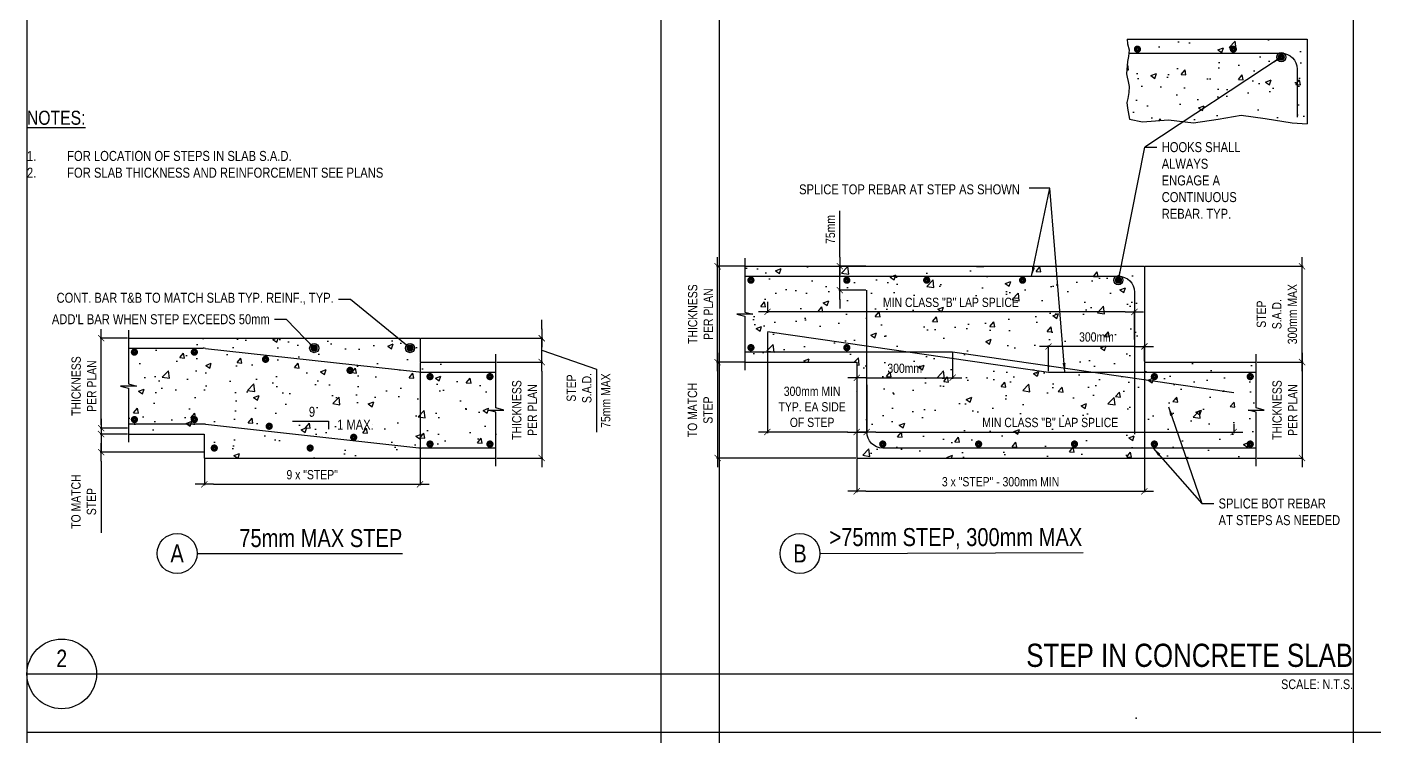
# Model space of a CAD drawing. Header units: millimetres. Extents: x 2010 to 89904, y -16050 to 57150.
# Drawn here: x 2250 to 36939, y 2150 to 20403 of the extents above; entities that cross this region are included whole.
import ezdxf
from ezdxf.enums import TextEntityAlignment as Align

# ---------------------------------------------------------------- set-up
doc = ezdxf.new("R2010")
doc.units = ezdxf.units.MM
doc.layers.add('NPLT-JLA', color=193, linetype='Continuous', plot=False)
for name, color, linetype in [('S-G-BREK', 2, 'Continuous'), ('S-G-DIMS', 1, 'Continuous'), ('S-G-HATCH', 1, 'Continuous'), ('S-G-LEDR', 2, 'Continuous'), ('S-G-MEDM', 3, 'Continuous'), ('S-G-STTL', 4, 'Continuous'), ('S-G-TEXT', 3, 'Continuous'), ('S-G-THCK', 6, 'Continuous'), ('S-G-TITL', 7, 'Continuous'), ('S-G-TITLREF', 4, 'Continuous'), ('S-LOCI-REBAR-1', 4, 'Continuous')]:
    doc.layers.add(name, color=color, linetype=linetype)
doc.styles.add('ARIAL', font='arial.ttf', dxfattribs={"width": 0.8})
doc.dimstyles.new('ARIALDIMS', dxfattribs={"dimscale": 12, "dimtxt": 20, "dimasz": 19.5, "dimexe": 2.25, "dimexo": 1.75, "dimgap": 10, "dimtad": 1, "dimzin": 3, "dimdsep": 46, "dimtxsty": 'ARIAL', "dimblk1": 'nyatick', "dimblk2": 'nyatick', "dimsah": 1, "dimcen": 2.25, "dimclrd": 1, "dimclre": 1, "dimclrt": 2, "dimadec": 0, "dimazin": 0, "dimtfac": 1, "dimtmove": 0, "dimatfit": 3, "dimfxl": 1, "dimfrac": 2, "dimtolj": 1, "dimtzin": 0, "dimarcsym": 0})

# ---------------------------------------------------------------- blocks, each defined once
blk = doc.blocks.new('nyatick')
at = {"layer": 'S-G-DIMS'}
blk.add_line((-1.01, 0), (1, 0), dxfattribs=at)
at = {"layer": 'S-G-DIMS', "const_width": 0.08}
blk.add_lwpolyline([(0.34, 0.34), (-0.34, -0.34)], dxfattribs=at)
blk = doc.blocks.new('*D553')
at = {"layer": 'Defpoints', "color": 0, "transparency": 16777216}
for p in [(21318, 12563), (23619, 11775), (21318, 9976)]:
    blk.add_point(p, dxfattribs=at)
at = {"layer": 'S-G-DIMS', "color": 1, "lineweight": -2, "transparency": 16777216}
for p, q in [((21318, 12542), (21318, 9949)), ((23619, 11754), (23619, 9949)), ((23385, 9976), (21552, 9976))]:
    blk.add_line(p, q, dxfattribs=at)
at = {"layer": 'S-G-DIMS', "color": 1, "lineweight": -2, "transparency": 16777216, "xscale": 234, "yscale": 234, "zscale": 234, "rotation": 180}
blk.add_blockref('nyatick', (21318, 9976), dxfattribs=at)
at = {"layer": 'S-G-DIMS', "color": 1, "lineweight": -2, "transparency": 16777216, "xscale": 234, "yscale": 234, "zscale": 234}
blk.add_blockref('nyatick', (23619, 9976), dxfattribs=at)
at = {"layer": 'S-G-DIMS', "color": 2, "transparency": 16777216, "insert": (22469, 10623), "char_height": 240, "attachment_point": 5, "style": 'ARIAL'}
blk.add_mtext('\\A1;300mm MIN\\PTYP. EA SIDE\\POF STEP', dxfattribs=at)
blk = doc.blocks.new('*D554')
at = {"layer": 'Defpoints', "color": 0, "transparency": 16777216}
for p in [(33905, 11775), (33905, 9307), (35084, 9307)]:
    blk.add_point(p, dxfattribs=at)
at = {"layer": 'S-G-DIMS', "color": 1, "lineweight": -2, "transparency": 16777216}
for p, q in [((33926, 11775), (35111, 11775)), ((35084, 11541), (35084, 9541)), ((33926, 9307), (35111, 9307))]:
    blk.add_line(p, q, dxfattribs=at)
at = {"layer": 'S-G-DIMS', "color": 1, "lineweight": -2, "transparency": 16777216, "xscale": 234, "yscale": 234, "zscale": 234}
for p, rotation in [((35084, 11775), 90), ((35084, 9307), 270)]:
    blk.add_blockref('nyatick', p, dxfattribs=dict(at, rotation=rotation))
at = {"layer": 'S-G-DIMS', "color": 2, "transparency": 16777216, "insert": (34642, 10541), "char_height": 240, "attachment_point": 5, "rotation": 90, "style": 'ARIAL'}
blk.add_mtext('\\A1;THICKNESS\\PPER PLAN', dxfattribs=at)
blk = doc.blocks.new('*D555')
at = {"layer": 'Defpoints', "color": 0, "transparency": 16777216}
for p in [(20035, 14244), (20739, 14244), (20739, 11775)]:
    blk.add_point(p, dxfattribs=at)
at = {"layer": 'S-G-DIMS', "color": 1, "lineweight": -2, "transparency": 16777216}
for p, q in [((20718, 14244), (20008, 14244)), ((20035, 12009), (20035, 14010)), ((20718, 11775), (20008, 11775))]:
    blk.add_line(p, q, dxfattribs=at)
at = {"layer": 'S-G-DIMS', "color": 1, "lineweight": -2, "transparency": 16777216, "xscale": 234, "yscale": 234, "zscale": 234}
for p, rotation in [((20035, 14244), 90), ((20035, 11775), 270)]:
    blk.add_blockref('nyatick', p, dxfattribs=dict(at, rotation=rotation))
at = {"layer": 'S-G-DIMS', "color": 2, "transparency": 16777216, "insert": (19593, 13010), "char_height": 240, "attachment_point": 5, "rotation": 90, "style": 'ARIAL'}
blk.add_mtext('\\A1;THICKNESS\\PPER PLAN', dxfattribs=at)
blk = doc.blocks.new('*D562')
at = {"layer": 'Defpoints', "color": 0, "transparency": 16777216}
for p in [(31025, 14244), (35084, 14244), (33905, 11775)]:
    blk.add_point(p, dxfattribs=at)
at = {"layer": 'S-G-DIMS', "color": 1, "lineweight": -2, "transparency": 16777216}
for p, q in [((31046, 14244), (35111, 14244)), ((35084, 12009), (35084, 14010)), ((33926, 11775), (35111, 11775))]:
    blk.add_line(p, q, dxfattribs=at)
at = {"layer": 'S-G-DIMS', "color": 1, "lineweight": -2, "transparency": 16777216, "xscale": 234, "yscale": 234, "zscale": 234}
for p, rotation in [((35084, 14244), 90), ((35084, 11775), 270)]:
    blk.add_blockref('nyatick', p, dxfattribs=dict(at, rotation=rotation))
at = {"layer": 'S-G-DIMS', "color": 2, "transparency": 16777216, "insert": (34437, 13010), "char_height": 240, "attachment_point": 5, "rotation": 90, "style": 'ARIAL'}
blk.add_mtext('\\A1;STEP\\PS.A.D.\\P300mm MAX', dxfattribs=at)
blk = doc.blocks.new('*D563')
at = {"layer": 'Defpoints', "color": 0, "transparency": 16777216}
for p in [(20739, 11775), (20035, 9307), (23619, 9307)]:
    blk.add_point(p, dxfattribs=at)
at = {"layer": 'S-G-DIMS', "color": 1, "lineweight": -2, "transparency": 16777216}
for p, q in [((20718, 11775), (20008, 11775)), ((20035, 11541), (20035, 9541)), ((23598, 9307), (20008, 9307))]:
    blk.add_line(p, q, dxfattribs=at)
at = {"layer": 'S-G-DIMS', "color": 1, "lineweight": -2, "transparency": 16777216, "xscale": 234, "yscale": 234, "zscale": 234}
for p, rotation in [((20035, 11775), 90), ((20035, 9307), 270)]:
    blk.add_blockref('nyatick', p, dxfattribs=dict(at, rotation=rotation))
at = {"layer": 'S-G-DIMS', "color": 2, "transparency": 16777216, "insert": (19589, 10541), "char_height": 240, "attachment_point": 5, "rotation": 90, "style": 'ARIAL'}
blk.add_mtext('\\A1;TO MATCH\\PSTEP', dxfattribs=at)
blk = doc.blocks.new('*D564')
at = {"layer": 'Defpoints', "color": 0, "transparency": 16777216}
for p in [(31025, 11775), (23619, 9307), (31025, 8451)]:
    blk.add_point(p, dxfattribs=at)
at = {"layer": 'S-G-DIMS', "color": 1, "lineweight": -2, "transparency": 16777216}
for p, q in [((31025, 11754), (31025, 8424)), ((23619, 9286), (23619, 8424)), ((23853, 8451), (30791, 8451))]:
    blk.add_line(p, q, dxfattribs=at)
at = {"layer": 'S-G-DIMS', "color": 1, "lineweight": -2, "transparency": 16777216, "xscale": 234, "yscale": 234, "zscale": 234, "rotation": 180}
blk.add_blockref('nyatick', (23619, 8451), dxfattribs=at)
at = {"layer": 'S-G-DIMS', "color": 1, "lineweight": -2, "transparency": 16777216, "xscale": 234, "yscale": 234, "zscale": 234}
blk.add_blockref('nyatick', (31025, 8451), dxfattribs=at)
at = {"layer": 'S-G-DIMS', "color": 2, "transparency": 16777216, "insert": (27322, 8695), "char_height": 240, "attachment_point": 5, "style": 'ARIAL'}
blk.add_mtext('\\A1;3 x "STEP" - 300mm MIN', dxfattribs=at)
blk = doc.blocks.new('*D565')
at = {"layer": 'Defpoints', "color": 0, "transparency": 16777216}
for p in [(21318, 13352), (21318, 13068), (30768, 12341)]:
    blk.add_point(p, dxfattribs=at)
at = {"layer": 'S-G-DIMS', "color": 1, "lineweight": -2, "transparency": 16777216}
for p, q in [((21318, 13331), (21318, 13041)), ((30534, 13068), (21552, 13068)), ((30768, 12362), (30768, 13095))]:
    blk.add_line(p, q, dxfattribs=at)
at = {"layer": 'S-G-DIMS', "color": 1, "lineweight": -2, "transparency": 16777216, "xscale": 234, "yscale": 234, "zscale": 234, "rotation": 180}
blk.add_blockref('nyatick', (21318, 13068), dxfattribs=at)
at = {"layer": 'S-G-DIMS', "color": 1, "lineweight": -2, "transparency": 16777216, "xscale": 234, "yscale": 234, "zscale": 234}
blk.add_blockref('nyatick', (30768, 13068), dxfattribs=at)
at = {"layer": 'S-G-DIMS', "color": 2, "transparency": 16777216, "insert": (26043, 13312), "char_height": 240, "attachment_point": 5, "style": 'ARIAL'}
blk.add_mtext('\\A1;MIN CLASS "B" LAP SPLICE', dxfattribs=at)
blk = doc.blocks.new('*D566')
at = {"layer": 'Defpoints', "color": 0, "transparency": 16777216}
for p in [(23876, 11210), (33326, 10198), (33326, 9976)]:
    blk.add_point(p, dxfattribs=at)
at = {"layer": 'S-G-DIMS', "color": 1, "lineweight": -2, "transparency": 16777216}
for p, q in [((23876, 11189), (23876, 9949)), ((33326, 10177), (33326, 9949)), ((24110, 9976), (33092, 9976))]:
    blk.add_line(p, q, dxfattribs=at)
at = {"layer": 'S-G-DIMS', "color": 1, "lineweight": -2, "transparency": 16777216, "xscale": 234, "yscale": 234, "zscale": 234, "rotation": 180}
blk.add_blockref('nyatick', (23876, 9976), dxfattribs=at)
at = {"layer": 'S-G-DIMS', "color": 1, "lineweight": -2, "transparency": 16777216, "xscale": 234, "yscale": 234, "zscale": 234}
blk.add_blockref('nyatick', (33326, 9976), dxfattribs=at)
at = {"layer": 'S-G-DIMS', "color": 2, "transparency": 16777216, "insert": (28601, 10220), "char_height": 240, "attachment_point": 5, "style": 'ARIAL'}
blk.add_mtext('\\A1;MIN CLASS "B" LAP SPLICE', dxfattribs=at)
blk = doc.blocks.new('*D567')
at = {"layer": 'Defpoints', "color": 0, "transparency": 16777216}
for p in [(26088, 12032), (23619, 11775), (26088, 11372)]:
    blk.add_point(p, dxfattribs=at)
at = {"layer": 'S-G-DIMS', "color": 1, "lineweight": -2, "transparency": 16777216}
for p, q in [((26088, 12011), (26088, 11345)), ((23619, 11754), (23619, 11345)), ((23853, 11372), (25854, 11372))]:
    blk.add_line(p, q, dxfattribs=at)
at = {"layer": 'S-G-DIMS', "color": 1, "lineweight": -2, "transparency": 16777216, "xscale": 234, "yscale": 234, "zscale": 234, "rotation": 180}
blk.add_blockref('nyatick', (23619, 11372), dxfattribs=at)
at = {"layer": 'S-G-DIMS', "color": 1, "lineweight": -2, "transparency": 16777216, "xscale": 234, "yscale": 234, "zscale": 234}
blk.add_blockref('nyatick', (26088, 11372), dxfattribs=at)
at = {"layer": 'S-G-DIMS', "color": 2, "transparency": 16777216, "insert": (24854, 11615), "char_height": 240, "attachment_point": 5, "style": 'ARIAL'}
blk.add_mtext('\\A1;300mm', dxfattribs=at)
blk = doc.blocks.new('*D568')
at = {"layer": 'Defpoints', "color": 0, "transparency": 16777216}
for p in [(28557, 12179), (28557, 11518), (31025, 11775)]:
    blk.add_point(p, dxfattribs=at)
at = {"layer": 'S-G-DIMS', "color": 1, "lineweight": -2, "transparency": 16777216}
for p, q in [((28557, 11539), (28557, 12206)), ((30791, 12179), (28791, 12179)), ((31025, 11796), (31025, 12206))]:
    blk.add_line(p, q, dxfattribs=at)
at = {"layer": 'S-G-DIMS', "color": 1, "lineweight": -2, "transparency": 16777216, "xscale": 234, "yscale": 234, "zscale": 234, "rotation": 180}
blk.add_blockref('nyatick', (28557, 12179), dxfattribs=at)
at = {"layer": 'S-G-DIMS', "color": 1, "lineweight": -2, "transparency": 16777216, "xscale": 234, "yscale": 234, "zscale": 234}
blk.add_blockref('nyatick', (31025, 12179), dxfattribs=at)
at = {"layer": 'S-G-DIMS', "color": 2, "transparency": 16777216, "insert": (29791, 12421), "char_height": 240, "attachment_point": 5, "style": 'ARIAL'}
blk.add_mtext('\\A1;300mm', dxfattribs=at)
blk = doc.blocks.new('*D569')
at = {"layer": 'Defpoints', "color": 0, "transparency": 16777216}
for p in [(23182, 14244), (23876, 14244), (23876, 13627)]:
    blk.add_point(p, dxfattribs=at)
at = {"layer": 'S-G-DIMS', "color": 1, "lineweight": -2, "transparency": 16777216}
for p, q in [((23182, 14478), (23182, 15667)), ((23855, 14244), (23155, 14244)), ((23182, 13627), (23182, 14244)), ((23855, 13627), (23155, 13627)), ((23182, 13393), (23182, 13159))]:
    blk.add_line(p, q, dxfattribs=at)
at = {"layer": 'S-G-DIMS', "color": 1, "lineweight": -2, "transparency": 16777216, "xscale": 234, "yscale": 234, "zscale": 234}
for p, rotation in [((23182, 14244), 270), ((23182, 13627), 90)]:
    blk.add_blockref('nyatick', p, dxfattribs=dict(at, rotation=rotation))
at = {"layer": 'S-G-DIMS', "color": 2, "transparency": 16777216, "insert": (22940, 15190), "char_height": 240, "attachment_point": 5, "rotation": 90, "style": 'ARIAL'}
blk.add_mtext('\\A1;75mm', dxfattribs=at)
blk = doc.blocks.new('*D570')
at = {"layer": 'Defpoints', "color": 0, "transparency": 16777216}
for p in [(14327, 11775), (14327, 9307), (15505, 9307)]:
    blk.add_point(p, dxfattribs=at)
at = {"layer": 'S-G-DIMS', "color": 1, "lineweight": -2, "transparency": 16777216}
for p, q in [((14348, 11775), (15532, 11775)), ((15505, 11541), (15505, 9541)), ((14348, 9307), (15532, 9307))]:
    blk.add_line(p, q, dxfattribs=at)
at = {"layer": 'S-G-DIMS', "color": 1, "lineweight": -2, "transparency": 16777216, "xscale": 234, "yscale": 234, "zscale": 234}
for p, rotation in [((15505, 11775), 90), ((15505, 9307), 270)]:
    blk.add_blockref('nyatick', p, dxfattribs=dict(at, rotation=rotation))
at = {"layer": 'S-G-DIMS', "color": 2, "transparency": 16777216, "insert": (15063, 10541), "char_height": 240, "attachment_point": 5, "rotation": 90, "style": 'ARIAL'}
blk.add_mtext('\\A1;THICKNESS\\PPER PLAN', dxfattribs=at)
blk = doc.blocks.new('*D571')
at = {"layer": 'Defpoints', "color": 0, "transparency": 16777216}
for p in [(4160, 12392), (4863, 12392), (4863, 9924)]:
    blk.add_point(p, dxfattribs=at)
at = {"layer": 'S-G-DIMS', "color": 1, "lineweight": -2, "transparency": 16777216}
for p, q in [((4842, 12392), (4133, 12392)), ((4160, 10158), (4160, 12158)), ((4842, 9924), (4133, 9924))]:
    blk.add_line(p, q, dxfattribs=at)
at = {"layer": 'S-G-DIMS', "color": 1, "lineweight": -2, "transparency": 16777216, "xscale": 234, "yscale": 234, "zscale": 234}
for p, rotation in [((4160, 12392), 90), ((4160, 9924), 270)]:
    blk.add_blockref('nyatick', p, dxfattribs=dict(at, rotation=rotation))
at = {"layer": 'S-G-DIMS', "color": 2, "transparency": 16777216, "insert": (3717, 11158), "char_height": 240, "attachment_point": 5, "rotation": 90, "style": 'ARIAL'}
blk.add_mtext('\\A1;THICKNESS\\PPER PLAN', dxfattribs=at)
blk = doc.blocks.new('*D572')
at = {"layer": 'Defpoints', "color": 0, "transparency": 16777216}
for p in [(12372, 12392), (15505, 12392), (14327, 11775)]:
    blk.add_point(p, dxfattribs=at)
at = {"layer": 'S-G-DIMS', "color": 1, "lineweight": -2, "transparency": 16777216}
for p, q in [((15505, 12626), (15505, 12860)), ((12393, 12392), (15532, 12392)), ((15505, 11775), (15505, 12392)), ((15505, 11775), (15505, 12392)), ((15505, 12084), (16914, 11598)), ((14348, 11775), (15532, 11775)), ((15505, 11541), (15505, 11307)), ((16914, 11598), (16914, 9972))]:
    blk.add_line(p, q, dxfattribs=at)
at = {"layer": 'S-G-DIMS', "color": 1, "lineweight": -2, "transparency": 16777216, "xscale": 234, "yscale": 234, "zscale": 234}
for p, rotation in [((15505, 12392), 270), ((15505, 11775), 90)]:
    blk.add_blockref('nyatick', p, dxfattribs=dict(at, rotation=rotation))
at = {"layer": 'S-G-DIMS', "color": 2, "transparency": 16777216, "char_height": 240, "attachment_point": 5, "rotation": 90, "style": 'ARIAL'}
for s, insert in [('\\A1;STEP\\PS.A.D.', (16468, 11108)), ('\\A1;75mm MAX', (17156, 10785))]:
    blk.add_mtext(s, dxfattribs=dict(at, insert=insert))
blk = doc.blocks.new('*D573')
at = {"layer": 'Defpoints', "color": 0, "transparency": 16777216}
for p in [(4863, 10076), (4160, 9459), (6818, 9459)]:
    blk.add_point(p, dxfattribs=at)
at = {"layer": 'S-G-DIMS', "color": 1, "lineweight": -2, "transparency": 16777216}
for p, q in [((4160, 10310), (4160, 10544)), ((4842, 10076), (4133, 10076)), ((4160, 10076), (4160, 9459)), ((6797, 9459), (4133, 9459)), ((4160, 9225), (4160, 7378))]:
    blk.add_line(p, q, dxfattribs=at)
at = {"layer": 'S-G-DIMS', "color": 1, "lineweight": -2, "transparency": 16777216, "xscale": 234, "yscale": 234, "zscale": 234}
for p, rotation in [((4160, 10076), 270), ((4160, 9459), 90)]:
    blk.add_blockref('nyatick', p, dxfattribs=dict(at, rotation=rotation))
at = {"layer": 'S-G-DIMS', "color": 2, "transparency": 16777216, "insert": (3713, 8185), "char_height": 240, "attachment_point": 5, "rotation": 90, "style": 'ARIAL'}
blk.add_mtext('\\A1;TO MATCH\\PSTEP', dxfattribs=at)
blk = doc.blocks.new('*D574')
at = {"layer": 'Defpoints', "color": 0, "transparency": 16777216}
for p in [(12372, 11775), (6818, 9307), (12372, 8633)]:
    blk.add_point(p, dxfattribs=at)
at = {"layer": 'S-G-DIMS', "color": 1, "lineweight": -2, "transparency": 16777216}
for p, q in [((12372, 11754), (12372, 8606)), ((6818, 9286), (6818, 8606)), ((7052, 8633), (12138, 8633))]:
    blk.add_line(p, q, dxfattribs=at)
at = {"layer": 'S-G-DIMS', "color": 1, "lineweight": -2, "transparency": 16777216, "xscale": 234, "yscale": 234, "zscale": 234, "rotation": 180}
blk.add_blockref('nyatick', (6818, 8633), dxfattribs=at)
at = {"layer": 'S-G-DIMS', "color": 1, "lineweight": -2, "transparency": 16777216, "xscale": 234, "yscale": 234, "zscale": 234}
blk.add_blockref('nyatick', (12372, 8633), dxfattribs=at)
at = {"layer": 'S-G-DIMS', "color": 2, "transparency": 16777216, "insert": (9595, 8877), "char_height": 240, "attachment_point": 5, "style": 'ARIAL'}
blk.add_mtext('\\A1;9 x "STEP"', dxfattribs=at)

msp = doc.modelspace()

# ---------------------------------------------------------------- hatches: boundary and pattern name
at = {"layer": 'S-G-HATCH'}
h = msp.add_hatch(dxfattribs=at)
h.set_pattern_fill('AR-CONC', color=256, scale=205.722892)
h.set_pattern_definition([(50, (-21370.6, -289780.3), (1475.5684, -129.0955), [154.292, -1697.214]), (355, (-21370.6, -289780.3), (-285.443, 1547.4314), [123.434, -1357.771]), (100.45144, (-21247.6, -289791.1), (1190.125, 1418.336), [131.128, -1442.41]), (46.1842, (-21370.6, -289368.9), (2195.56, -340.511), [231.438, -2545.82]), (96.6356, (-21187.6, -289397.3), (1922.814, 2003.985), [196.692, -2163.616]), (351.1842, (-21370.6, -289369), (1922.814, 2003.985), [185.15, -2036.657]), (21, (-21164.9, -289471.8), (1227.9744, -828.279), [154.292, -1697.214]), (326, (-21164.9, -289471.8), (500.555, 1491.8), [123.434, -1357.771]), (71.45144, (-21062.5, -289540.8), (1728.53, 663.5204), [131.128, -1442.41]), (37.5, (-21370.6, -289780.35), (25.0156, 684.8389), [0, -1341.3133, 0, -1378.3434, 0, -1362.9142]), (7.5, (-21370.6, -289780.35), (541.1943, 811.3952), [0, -785.8614, 0, -1310.4548, 0, -519.4503]), (327.5, (-21829.35, -289780.35), (1098.19495, -46.4005), [0, -514.3072, 0, -1604.6386, 0, -2129.232]), (317.5, (-22035.1, -289780.3), (1199.7475, 205.939), [0, -668.5994, 0, -1065.6446, 0, -1512.0633])])
h.paths.add_polyline_path([(35218.483, 20087.811), (30811.707, 20087.811), (30811.707, 19868.188, -0.656476532), (30898.302, 19830.658, -0.656476532), (30811.707, 19793.127), (30811.707, 17994.471), (30978.297, 17957.279), (31645.72, 18016.094), (32288.976, 17936.451), (32926.542, 18033.16), (33518.564, 18129.87), (34139.051, 18044.538), (34833.54, 17936.451), (35218.483, 17912.83)])
h.paths.add_polyline_path([(33264.116, 19830.658, -1), (33366.977, 19830.658, -1)], flags=16)
h.paths.add_polyline_path([(34601.314, 19624.935, -1), (34498.453, 19624.935, -1)], flags=16)
h.paths.add_polyline_path([(30811.707, 20087.811), (30584.221, 20087.811), (30586.852, 19970.108), (30636.673, 19813.634), (30625.936, 19727.796), (30811.707, 19727.796), (30811.707, 19793.127, -0.207382032), (30795.441, 19830.658, -0.207382032), (30811.707, 19868.188)])
h.paths.add_polyline_path([(30811.707, 19727.796), (30625.936, 19727.796), (30615.322, 19642.935), (30586.852, 19511.354), (30565.5, 19194.849), (30579.734, 19109.499), (30608.204, 18995.7), (30629.555, 18867.675), (30622.437, 18718.313), (30601.086, 18565.395), (30576.177, 18455.151), (30593.97, 18309.346), (30643.789, 18031.96), (30811.707, 17994.471)])
h = msp.add_hatch(dxfattribs=at)
h.set_pattern_fill('AR-CONC', color=256, scale=205.722892)
h.set_pattern_definition([(50, (-16252, -295624.2), (1475.5684, -129.0955), [154.292, -1697.214]), (355, (-16252, -295624.2), (-285.443, 1547.4314), [123.434, -1357.771]), (100.45144, (-16129, -295634.9), (1190.125, 1418.336), [131.128, -1442.41]), (46.1842, (-16252, -295212.7), (2195.56, -340.511), [231.438, -2545.82]), (96.6356, (-16069, -295241), (1922.814, 2003.985), [196.692, -2163.616]), (351.1842, (-16252, -295212.7), (1922.814, 2003.985), [185.15, -2036.657]), (21, (-16046.3, -295315.6), (1227.9744, -828.279), [154.292, -1697.214]), (326, (-16046.3, -295315.6), (500.555, 1491.8), [123.434, -1357.771]), (71.45144, (-15943.9, -295384.6), (1728.53, 663.5204), [131.128, -1442.41]), (37.5, (-16252, -295624.17), (25.0156, 684.8389), [0, -1341.3133, 0, -1378.3434, 0, -1362.9142]), (7.5, (-16252, -295624.2), (541.1943, 811.3952), [0, -785.8614, 0, -1310.4548, 0, -519.4503]), (327.5, (-16710.74, -295624.17), (1098.19495, -46.4005), [0, -514.3072, 0, -1604.6386, 0, -2129.232]), (317.5, (-16916.5, -295624.2), (1199.7475, 205.939), [0, -668.5994, 0, -1065.6446, 0, -1512.0633])])
h.paths.add_polyline_path([(20739.095, 14243.986), (20739.095, 13064.772), (20944.818, 13009.649), (20533.372, 13009.649), (20739.095, 12954.526), (20739.095, 11775.312), (23619.215, 11775.312), (23619.215, 9306.637), (33905.36, 9306.637), (33905.36, 10485.851), (33699.637, 10540.974), (34111.083, 10540.974), (33905.36, 10596.098), (33905.36, 11775.312), (31025.239, 11775.312), (31025.239, 14243.986)])
h.paths.add_polyline_path([(25436.434, 13883.971, -0.5), (25402.147, 13883.971, -1)], flags=16)
h.paths.add_polyline_path([(27905.109, 13883.971, -0.5), (27870.822, 13883.971, -1)], flags=16)
h.paths.add_polyline_path([(23379.205, 13883.971, -0.5), (23344.918, 13883.971, -1)], flags=16)
h.paths.add_polyline_path([(23379.205, 12148.184, -1), (23344.918, 12148.184, -2.618033989)], flags=16)
h.paths.add_polyline_path([(26739.346, 9666.652, -0.5), (26773.633, 9666.652, -1)], flags=16)
h.paths.add_polyline_path([(24270.671, 9666.652, -0.5), (24304.958, 9666.652, -1)], flags=16)
h.paths.add_polyline_path([(30373.783, 13883.971, -0.5), (30339.496, 13883.971, -1)], flags=16)
h.paths.add_polyline_path([(29208.02, 9666.652, -0.5), (29242.308, 9666.652, -1)], flags=16)
h.paths.add_polyline_path([(20910.53, 13883.971, -0.5), (20876.243, 13883.971, -1)], flags=16)
h.paths.add_polyline_path([(20876.243, 12148.184, -1), (20893.387, 12148.184, -3.732050808)], flags=16)
h.paths.add_polyline_path([(31299.536, 11402.439, -1), (31282.393, 11402.439, -3.732050808)], flags=16)
h.paths.add_polyline_path([(31265.249, 9666.652, -0.5), (31299.536, 9666.652, -1)], flags=16)
h.paths.add_polyline_path([(33733.924, 11402.439, -1), (33768.211, 11402.439, -1), (33751.068, 11402.439, -3.732050808), (33785.355, 11402.439, -1)], flags=16)
h.paths.add_polyline_path([(33733.924, 9666.652, -0.5), (33768.211, 9666.652, -1)], flags=16)
h = msp.add_hatch(dxfattribs=at)
h.set_pattern_fill('AR-CONC', color=256, scale=205.722892)
h.set_pattern_definition([(50, (-157718.1, -177779.2), (1475.5684, -129.0955), [154.292, -1697.214]), (355, (-157718.1, -177779.2), (-285.443, 1547.431), [123.434, -1357.771]), (100.45144, (-157595.2, -177790), (1190.125, 1418.336), [131.128, -1442.41]), (46.1842, (-157718.1, -177367.8), (2195.56, -340.511), [231.438, -2545.82]), (96.6356, (-157535.2, -177396.1), (1922.814, 2003.985), [196.692, -2163.616]), (351.1842, (-157718.1, -177367.8), (1922.814, 2003.985), [185.15, -2036.657]), (21, (-157512.4, -177470.6), (1227.9744, -828.279), [154.292, -1697.214]), (326, (-157512.4, -177470.6), (500.555, 1491.8), [123.434, -1357.771]), (71.45144, (-157410.1, -177539.7), (1728.53, 663.5204), [131.128, -1442.41]), (37.5, (-157718.14, -177779.2), (25.0156, 684.8389), [0, -1341.3133, 0, -1378.3434, 0, -1362.9142]), (7.5, (-157718.14, -177779.2), (541.1943, 811.3952), [0, -785.8614, 0, -1310.4548, 0, -519.4503]), (327.5, (-158176.9, -177779.2), (1098.195, -46.4005), [0, -514.3072, 0, -1604.6386, 0, -2129.232]), (317.5, (-158382.6, -177779.2), (1199.7475, 205.939), [0, -668.5994, 0, -1065.6446, 0, -1512.0633])])
h.paths.add_polyline_path([(4863.337, 12392.48), (4863.337, 11213.266), (5069.06, 11158.143), (4657.614, 11158.143), (4863.337, 11103.02), (4863.337, 9923.806), (6817.705, 9923.806), (6817.705, 9306.637), (14326.59, 9306.637), (14326.59, 10485.851), (14120.867, 10540.974), (14532.313, 10540.974), (14326.59, 10596.098), (14326.59, 11775.312), (12372.223, 11775.312), (12372.223, 12392.48)])

# ---------------------------------------------------------------- linework, layer by layer
at = {"layer": 'NPLT-JLA'}
for p, q in [((2250, 57150), (2250, -16050)), ((18575, 57150), (18575, -16050)), ((20075, 57150), (20075, -16050)), ((36400, 57150), (36400, -16050)), ((2250, 2250), (89875, 2250))]:
    msp.add_line(p, q, dxfattribs=at)
msp.add_point((30811.707, 2610.703), dxfattribs=at)
at = {"layer": 'S-G-BREK'}
for points in [[(20739.095, 14449.709), (20739.095, 13064.772), (20944.818, 13009.649), (20533.372, 13009.649), (20739.095, 12954.526), (20739.095, 11569.589)], [(4863.337, 12598.203), (4863.337, 11213.266), (5069.06, 11158.143), (4657.614, 11158.143), (4863.337, 11103.02), (4863.337, 9718.083)], [(14326.59, 9100.914), (14326.59, 10485.851), (14120.867, 10540.974), (14532.313, 10540.974), (14326.59, 10596.098), (14326.59, 11981.035)], [(33905.36, 9100.914), (33905.36, 10485.851), (33699.637, 10540.974), (34111.083, 10540.974), (33905.36, 10596.098), (33905.36, 11981.035)]]:
    msp.add_lwpolyline(points, dxfattribs=at)
at = {"layer": 'S-G-DIMS'}
for p, q in [((9091.435, 10255.337), (10017.188, 10255.337)), ((10017.188, 10255.337), (10017.188, 10049.614))]:
    msp.add_line(p, q, dxfattribs=at)
msp.add_lwpolyline([(30584.221, 20087.811), (30586.852, 19970.108), (30636.673, 19813.634), (30615.322, 19642.935), (30586.852, 19511.354), (30565.5, 19194.849), (30579.734, 19109.499), (30608.204, 18995.7), (30629.555, 18867.675), (30622.437, 18718.313), (30601.086, 18565.395), (30576.177, 18455.151), (30593.97, 18309.346), (30643.789, 18031.96), (30978.297, 17957.279), (31645.72, 18016.094), (32288.976, 17936.451), (32926.542, 18033.16), (33518.564, 18129.87), (34139.051, 18044.538), (34833.54, 17936.451), (35218.483, 17912.83)], dxfattribs=at)
at = {"layer": 'S-G-MEDM'}
for p, q in [((30584.221, 20087.811), (35218.483, 20087.811)), ((35218.483, 20087.811), (35218.483, 17912.83)), ((20739.095, 14243.986), (31025.239, 14243.986)), ((31025.239, 14243.986), (31025.239, 11775.312)), ((4863.337, 12392.48), (12372.223, 12392.48)), ((12372.223, 12392.48), (12372.223, 11775.312)), ((12372.223, 11775.312), (14326.59, 11775.312)), ((20739.095, 11775.312), (23619.215, 11775.312)), ((23619.215, 11775.312), (23619.215, 9306.637)), ((31025.239, 11775.312), (33905.36, 11775.312)), ((4863.337, 9923.806), (6817.705, 9923.806)), ((6817.705, 9923.806), (6817.705, 9306.637)), ((6817.705, 9306.637), (14326.59, 9306.637)), ((23619.215, 9306.637), (33905.36, 9306.637))]:
    msp.add_line(p, q, dxfattribs=at)
at = {"layer": 'S-G-STTL'}
for p, q in [((6631.307, 6850.011), (11917.635, 6850.011)), ((22670.481, 6850.011), (29451.084, 6875.974))]:
    msp.add_line(p, q, dxfattribs=at)
for centre in [(6117, 6850.011), (22156.174, 6850.011)]:
    msp.add_circle(centre, 514.307, dxfattribs=at)
at = {"layer": 'S-G-THCK'}
for p, q in [((4863.337, 12135.327), (6783.652, 12135.327)), ((6851.294, 12129.729), (12338.634, 11523.756)), ((12406.275, 11518.158), (14326.59, 11518.158)), ((6783.652, 10180.959), (4863.337, 10180.959)), ((6851.294, 10175.361), (12338.634, 9569.389)), ((14326.59, 9563.791), (12406.275, 9563.791))]:
    msp.add_line(p, q, dxfattribs=at)
for points in [[(30625.936, 19727.796), (34549.884, 19727.796, -0.414213562), (34961.329, 19316.35), (34961.329, 18082.013)], [(20739.095, 13986.833), (30356.64, 13986.833, -0.414213562), (30768.086, 13575.387), (30768.086, 9923.806)], [(33905.36, 9563.791), (24287.815, 9563.791, -0.414213562), (23876.369, 9975.236), (23876.369, 13626.818)]]:
    msp.add_lwpolyline(points, format="xyb", dxfattribs=at)
for points in [[(21318.419, 12563.228), (28556.565, 11518.158), (33905.36, 11518.158)], [(33326.036, 10987.395), (26087.89, 12032.465), (20739.095, 12032.465)]]:
    msp.add_lwpolyline(points, dxfattribs=at)
for centre, start, end in [((6783.652, 11723.881), 80.5376778, 90), ((12406.275, 11929.604), 260.5376778, 270), ((6783.652, 9769.514), 80.5376778, 90), ((12406.275, 9975.236), 260.5376778, 270)]:
    msp.add_arc(centre, 411.446, start, end, dxfattribs=at)
at = {"layer": 'S-G-TITLREF'}
msp.add_line((2250, 3750), (36400, 3750), dxfattribs=at)
msp.add_circle((3145.884, 3750), 895.884, dxfattribs=at)
at = {"layer": 'S-LOCI-REBAR-1', "const_width": 83.5}
for points in [[(30795.441, 19830.658, 1), (30898.302, 19830.658, 1), (30795.441, 19830.658, 1), (30881.159, 19830.658, 1), (30812.584, 19830.658, 1), (30864.015, 19830.658, 1), (30829.728, 19830.658, 1), (30846.872, 19830.658, 1)], [(33264.116, 19830.658, 1), (33366.977, 19830.658, 1), (33264.116, 19830.658, 1), (33349.833, 19830.658, 1), (33281.259, 19830.658, 1), (33332.69, 19830.658, 1), (33298.403, 19830.658, 1), (33315.546, 19830.658, 1)], [(34498.453, 19624.935, 1), (34601.314, 19624.935, 1), (34498.453, 19624.935, 1), (34584.171, 19624.935, 1), (34515.596, 19624.935, 1), (34567.027, 19624.935, 1), (34532.74, 19624.935, 1), (34549.884, 19624.935, 1)], [(20841.956, 13883.971, 1), (20944.818, 13883.971, 1), (20841.956, 13883.971, 1), (20927.674, 13883.971, 1), (20859.1, 13883.971, 1), (20910.53, 13883.971, 1), (20876.243, 13883.971, 1), (20893.387, 13883.971, 1)], [(23310.631, 13883.971, 1), (23413.492, 13883.971, 1), (23310.631, 13883.971, 1), (23396.349, 13883.971, 1), (23327.774, 13883.971, 1), (23379.205, 13883.971, 1), (23344.918, 13883.971, 1), (23362.062, 13883.971, 1)], [(25367.86, 13883.971, 1), (25470.721, 13883.971, 1), (25367.86, 13883.971, 1), (25453.578, 13883.971, 1), (25385.003, 13883.971, 1), (25436.434, 13883.971, 1), (25402.147, 13883.971, 1), (25419.29, 13883.971, 1)], [(27836.534, 13883.971, 1), (27939.396, 13883.971, 1), (27836.534, 13883.971, 1), (27922.252, 13883.971, 1), (27853.678, 13883.971, 1), (27905.109, 13883.971, 1), (27870.822, 13883.971, 1), (27887.965, 13883.971, 1)], [(30305.209, 13883.971, 1), (30408.071, 13883.971, 1), (30305.209, 13883.971, 1), (30390.927, 13883.971, 1), (30322.353, 13883.971, 1), (30373.783, 13883.971, 1), (30339.496, 13883.971, 1), (30356.64, 13883.971, 1)], [(9595.368, 12135.731, 1), (9698.23, 12135.731, 1), (9595.368, 12135.731, 1), (9681.086, 12135.731, 1), (9612.512, 12135.731, 1), (9663.943, 12135.731, 1), (9629.655, 12135.731, 1), (9646.799, 12135.731, 1)], [(12064.043, 12135.731, 1), (12166.904, 12135.731, 1), (12064.043, 12135.731, 1), (12149.761, 12135.731, 1), (12081.187, 12135.731, 1), (12132.617, 12135.731, 1), (12098.33, 12135.731, 1), (12115.474, 12135.731, 1)], [(20841.956, 12148.184, -1), (20944.818, 12148.184, -1), (20841.956, 12148.184, -1), (20927.674, 12148.184, -1), (20859.1, 12148.184, -1), (20910.53, 12148.184, -1), (20876.243, 12148.184, -1), (20893.387, 12148.184, -1)], [(23310.631, 12148.184, -1), (23413.492, 12148.184, -1), (23310.631, 12148.184, -1), (23396.349, 12148.184, -1), (23327.774, 12148.184, -1), (23379.205, 12148.184, -1), (23344.918, 12148.184, -1), (23362.062, 12148.184, -1)], [(4966.199, 12032.465, 1), (5069.06, 12032.465, 1), (4966.199, 12032.465, 1), (5051.917, 12032.465, 1), (4983.342, 12032.465, 1), (5034.773, 12032.465, 1), (5000.486, 12032.465, 1), (5017.629, 12032.465, 1)], [(6509.12, 12032.465, 1), (6611.982, 12032.465, 1), (6509.12, 12032.465, 1), (6594.838, 12032.465, 1), (6526.264, 12032.465, 1), (6577.695, 12032.465, 1), (6543.408, 12032.465, 1), (6560.551, 12032.465, 1)], [(8343.744, 11847.474, 1), (8446.606, 11847.474, 1), (8343.744, 11847.474, 1), (8429.462, 11847.474, 1), (8360.888, 11847.474, 1), (8412.318, 11847.474, 1), (8378.031, 11847.474, 1), (8395.175, 11847.474, 1)], [(10519.102, 11562.61, 1), (10621.963, 11562.61, 1), (10519.102, 11562.61, 1), (10604.819, 11562.61, 1), (10536.245, 11562.61, 1), (10587.676, 11562.61, 1), (10553.389, 11562.61, 1), (10570.532, 11562.61, 1)], [(12680.807, 11402.439, -1), (12577.946, 11402.439, -1), (12680.807, 11402.439, -1), (12595.089, 11402.439, -1), (12663.664, 11402.439, -1), (12612.233, 11402.439, -1), (12646.52, 11402.439, -1), (12629.376, 11402.439, -1)], [(14223.729, 11402.439, -1), (14120.867, 11402.439, -1), (14223.729, 11402.439, -1), (14138.011, 11402.439, -1), (14206.585, 11402.439, -1), (14155.155, 11402.439, -1), (14189.442, 11402.439, -1), (14172.298, 11402.439, -1)], [(31333.824, 11402.439, -1), (31230.962, 11402.439, -1), (31333.824, 11402.439, -1), (31248.106, 11402.439, -1), (31316.68, 11402.439, -1), (31265.249, 11402.439, -1), (31299.536, 11402.439, -1), (31282.393, 11402.439, -1)], [(33802.498, 11402.439, -1), (33699.637, 11402.439, -1), (33802.498, 11402.439, -1), (33716.78, 11402.439, -1), (33785.355, 11402.439, -1), (33733.924, 11402.439, -1), (33768.211, 11402.439, -1), (33751.068, 11402.439, -1)], [(4966.199, 10296.678, -1), (5069.06, 10296.678, -1), (4966.199, 10296.678, -1), (5051.917, 10296.678, -1), (4983.342, 10296.678, -1), (5034.773, 10296.678, -1), (5000.486, 10296.678, -1), (5017.629, 10296.678, -1)], [(6509.12, 10296.678, -1), (6611.982, 10296.678, -1), (6509.12, 10296.678, -1), (6594.838, 10296.678, -1), (6526.264, 10296.678, -1), (6577.695, 10296.678, -1), (6543.408, 10296.678, -1), (6560.551, 10296.678, -1)], [(8540.371, 10124.516, 1), (8437.509, 10124.516, 1), (8540.371, 10124.516, 1), (8454.653, 10124.516, 1), (8523.227, 10124.516, 1), (8471.796, 10124.516, 1), (8506.083, 10124.516, 1), (8488.94, 10124.516, 1)], [(10715.728, 9839.652, 1), (10612.867, 9839.652, 1), (10715.728, 9839.652, 1), (10630.01, 9839.652, 1), (10698.584, 9839.652, 1), (10647.154, 9839.652, 1), (10681.441, 9839.652, 1), (10664.297, 9839.652, 1)], [(12680.807, 9666.652, 1), (12577.946, 9666.652, 1), (12680.807, 9666.652, 1), (12595.089, 9666.652, 1), (12663.664, 9666.652, 1), (12612.233, 9666.652, 1), (12646.52, 9666.652, 1), (12629.376, 9666.652, 1)], [(14223.729, 9666.652, 1), (14120.867, 9666.652, 1), (14223.729, 9666.652, 1), (14138.011, 9666.652, 1), (14206.585, 9666.652, 1), (14155.155, 9666.652, 1), (14189.442, 9666.652, 1), (14172.298, 9666.652, 1)], [(24339.245, 9666.652, 1), (24236.384, 9666.652, 1), (24339.245, 9666.652, 1), (24253.527, 9666.652, 1), (24322.102, 9666.652, 1), (24270.671, 9666.652, 1), (24304.958, 9666.652, 1), (24287.815, 9666.652, 1)], [(26807.92, 9666.652, 1), (26705.059, 9666.652, 1), (26807.92, 9666.652, 1), (26722.202, 9666.652, 1), (26790.776, 9666.652, 1), (26739.346, 9666.652, 1), (26773.633, 9666.652, 1), (26756.489, 9666.652, 1)], [(29276.595, 9666.652, 1), (29173.733, 9666.652, 1), (29276.595, 9666.652, 1), (29190.877, 9666.652, 1), (29259.451, 9666.652, 1), (29208.02, 9666.652, 1), (29242.308, 9666.652, 1), (29225.164, 9666.652, 1)], [(31333.824, 9666.652, 1), (31230.962, 9666.652, 1), (31333.824, 9666.652, 1), (31248.106, 9666.652, 1), (31316.68, 9666.652, 1), (31265.249, 9666.652, 1), (31299.536, 9666.652, 1), (31282.393, 9666.652, 1)], [(33802.498, 9666.652, 1), (33699.637, 9666.652, 1), (33802.498, 9666.652, 1), (33716.78, 9666.652, 1), (33785.355, 9666.652, 1), (33733.924, 9666.652, 1), (33768.211, 9666.652, 1), (33751.068, 9666.652, 1)], [(7125.885, 9563.386, 1), (7023.023, 9563.386, 1), (7125.885, 9563.386, 1), (7040.167, 9563.386, 1), (7108.741, 9563.386, 1), (7057.31, 9563.386, 1), (7091.597, 9563.386, 1), (7074.454, 9563.386, 1)], [(9594.559, 9563.386, 1), (9491.698, 9563.386, 1), (9594.559, 9563.386, 1), (9508.841, 9563.386, 1), (9577.416, 9563.386, 1), (9525.985, 9563.386, 1), (9560.272, 9563.386, 1), (9543.129, 9563.386, 1)]]:
    msp.add_lwpolyline(points, format="xyb", dxfattribs=at)

# ---------------------------------------------------------------- texts
at = {"layer": 'S-G-LEDR', "color": 3, "style": 'ARIAL'}
for s, insert, char_height, width, attachment_point in [('HOOKS SHALL ALWAYS ENGAGE A CONTINUOUS REBAR. TYP.', (31471.917, 17438.111), 257.15362, 2312.8265, 1), ('SPLICE TOP REBAR AT STEP AS SHOWN', (22133.994, 16351.28), 257.15362, 5923.8996, 1), ('CONT. BAR T&B TO MATCH SLAB TYP. REINF., TYP.', (10149.467, 13256.03), 257.15362, 7281.37667, 9), ("ADD'L BAR WHEN STEP EXCEEDS 50mm", (8503.509, 12747.51), 257.15362, 7281.37667, 9), ('9', (9510.185, 10625.428), 257.154, 260.63541, 1), ('1 MAX.', (10237.011, 10292.041), 257.1536, 1992.2038, 1), ('SPLICE BOT REBAR AT STEPS AS NEEDED', (32935.619, 8264.873), 257.15362, 3138.74174, 1)]:
    msp.add_mtext(s, dxfattribs=dict(at, insert=insert, char_height=char_height, width=width, attachment_point=attachment_point))
at = {"layer": 'S-G-STTL', "style": 'ARIAL', "width": 0.8}
for s, p in [('75mm MAX STEP', (7718.784, 7014.59)), ('>75mm STEP, 300mm MAX', (22914.738, 7040.552))]:
    msp.add_text(s, height=462.87651, dxfattribs=at).set_placement(p)
for s, p in [('A', (6117, 6850.011)), ('B', (22156.174, 6850.011))]:
    msp.add_text(s, height=462.877, dxfattribs=at).set_placement(p, align=Align.MIDDLE)
at = {"layer": 'S-G-TEXT', "insert": (2250, 18246.899), "char_height": 258.64351, "width": 16313.83496, "attachment_point": 1, "style": 'ARIAL'}
msp.add_mtext('{\\H1.4x;\\LNOTES:\\l\\P}\\P\\pxi-2,l2;1.^IFOR LOCATION OF STEPS IN SLAB S.A.D.\\P2.^IFOR SLAB THICKNESS AND REINFORCEMENT SEE PLANS', dxfattribs=at)
at = {"layer": 'S-G-TEXT', "color": 7, "insert": (36400, 3608.08), "char_height": 248.85672, "width": 1863.91779, "attachment_point": 3, "style": 'ARIAL'}
msp.add_mtext('\\W0.8000;SCALE: N.T.S.', dxfattribs=at)
at = {"layer": 'S-G-TITL', "insert": (36400, 4527.396), "char_height": 597.2561, "width": 17688.41199, "attachment_point": 3, "style": 'ARIAL'}
msp.add_mtext('STEP IN CONCRETE SLAB', dxfattribs=at)
at = {"layer": 'S-G-TITLREF', "style": 'ARIAL', "width": 0.8}
msp.add_text('2', height=447.942, dxfattribs=at).set_placement((3145.884, 4153.472), align=Align.MIDDLE)

# ---------------------------------------------------------------- dimensions: what is measured, and where the dimension line sits
at = {"layer": 'S-G-DIMS'}
for base, p1, p2, angle, text, picture, middle in [((23181.983, 14243.986), (23876.369, 13626.818), (23876.369, 14243.986), 90, '75mm', '*D569', (22939.936, 15189.596)), ((35084.125, 14243.986), (33905.36, 11775.312), (31025.239, 14243.986), 90, 'STEP\\PS.A.D.\\P300mm MAX', '*D562', (34437.413, 13009.649)), ((28556.565, 12178.584), (31025.239, 11775.312), (28556.565, 11518.158), 180, '300mm', '*D568', (29790.902, 12421.203)), ((20035.365, 9306.637), (20739.095, 11775.312), (23619.215, 9306.637), 90, 'TO MATCH\\PSTEP', '*D563', (19589.144, 10540.974)), ((33326.036, 9976.215), (23876.369, 11209.574), (33326.036, 10198.395), 180, 'MIN CLASS "B" LAP SPLICE', '*D566', (28601.202, 10220.307)), ((4159.607, 9459.043), (4863.337, 10076.211), (6817.705, 9459.043), 90, 'TO MATCH\\PSTEP', '*D573', (3713.386, 8184.702))]:
    dim = msp.add_linear_dim(base=base, p1=p1, p2=p2, angle=angle, text=text, dimstyle='ARIALDIMS', dxfattribs=at)
    dim.commit()
    dim.dimension.update_dxf_attribs({"geometry": picture, "text_midpoint": middle})
for base, p1, p2, picture, middle in [((20035.365, 14243.986), (20739.095, 11775.312), (20739.095, 14243.986), '*D555', (20035.365, 13009.649)), ((4159.607, 12392.48), (4863.337, 9923.806), (4863.337, 12392.48), '*D571', (4159.607, 11158.143)), ((15505.356, 9306.637), (14326.59, 11775.312), (14326.59, 9306.637), '*D570', (15505.356, 10540.974)), ((35084.125, 9306.637), (33905.36, 11775.312), (33905.36, 9306.637), '*D554', (35084.125, 10540.974))]:
    dim = msp.add_linear_dim(base=base, p1=p1, p2=p2, angle=90, text='THICKNESS\\PPER PLAN', dimstyle='ARIALDIMS', dxfattribs=at)
    dim.commit()
    dim.dimension.update_dxf_attribs({"geometry": picture, "text_midpoint": middle, "dimtype": 160})
dim = msp.add_linear_dim(base=(21318.419, 13067.848), p1=(30768.086, 12341.05), p2=(21318.419, 13352.228), text='MIN CLASS "B" LAP SPLICE', dimstyle='ARIALDIMS', dxfattribs=at)
dim.commit()
dim.dimension.update_dxf_attribs({"geometry": '*D565', "text_midpoint": (26043.252, 13067.848), "dimtype": 160})
dim = msp.add_linear_dim(base=(15505.356, 12392.48), p1=(14326.59, 11775.312), p2=(12372.223, 12392.48), angle=90, text='STEP\\PS.A.D.\\X75mm MAX', dimstyle='ARIALDIMS', override={"dimtmove": 1}, dxfattribs=at)
dim.commit()
dim.dimension.update_dxf_attribs({"geometry": '*D572', "text_midpoint": (16913.901, 11478.275), "dimtype": 160})
for base, p1, p2, text, picture, middle in [((21318.419, 9976.215), (23619.215, 11775.312), (21318.419, 12563.228), '300mm MIN\\PTYP. EA SIDE\\POF STEP', '*D553', (22468.817, 10622.927)), ((26087.89, 11372.04), (23619.215, 11775.312), (26087.89, 12032.465), '300mm', '*D567', (24853.552, 11614.659)), ((12372.223, 8633.323), (6817.705, 9306.637), (12372.223, 11775.312), '9 x "STEP"', '*D574', (9594.964, 8877.415)), ((31025.239, 8450.946), (23619.215, 9306.637), (31025.239, 11775.312), '3 x "STEP" - 300mm MIN', '*D564', (27322.227, 8695.12))]:
    dim = msp.add_linear_dim(base=base, p1=p1, p2=p2, text=text, dimstyle='ARIALDIMS', dxfattribs=at)
    dim.commit()
    dim.dimension.update_dxf_attribs({"geometry": picture, "text_midpoint": middle})

# ---------------------------------------------------------------- leaders
at = {"layer": 'S-G-LEDR', "annotation_type": 0, "has_hookline": 1}
for points, override, hookline_direction in [([(34549.884, 19624.935), (31039.899, 17309.534), (31348.484, 17309.534)], {"dimgap": 0.05, "dimtad": 0, "dimldrblk": 'DOTBLANK'}, 0), ([(28122.161, 13986.833), (28586.41, 16253.059), (28059.538, 16253.059)], {"dimgap": 0.05, "dimtad": 0}, 0), ([(12115.474, 12135.731), (10581.485, 13384.607), (10272.9, 13384.607)], {"dimgap": 0.05, "dimtad": 0, "dimldrblk": 'DOTBLANK'}, 1), ([(9646.799, 12135.731), (8935.527, 12876.087), (8626.943, 12876.087)], {"dimgap": 0.05, "dimtad": 0, "dimldrblk": 'DOTBLANK'}, 1), ([(31647.906, 10623.616), (32503.6, 8136.296), (32812.185, 8136.296)], {"dimgap": 0.05, "dimtad": 0}, 0)]:
    msp.add_leader(points, dimstyle='ARIALDIMS', override=override, dxfattribs=dict(at, hookline_direction=hookline_direction))
at = {"layer": 'S-G-LEDR'}
for points, override in [([(30356.64, 13883.971), (31039.899, 17309.534)], {"dimtad": 0, "dimldrblk": 'DOTBLANK'}), ([(28975.721, 11518.158), (28586.41, 16253.059)], {"dimgap": 0.05, "dimtad": 0}), ([(31253.061, 9563.791), (32503.6, 8136.296)], {"dimgap": 0.05, "dimtad": 0})]:
    msp.add_leader(points, dimstyle='ARIALDIMS', override=override, dxfattribs=at)

doc.saveas('drawing.dxf')
